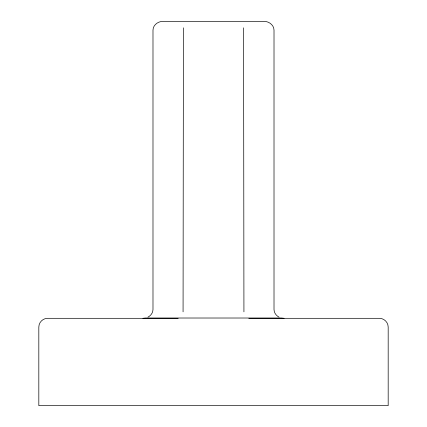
<?xml version="1.0" encoding="UTF-8"?>
<svg xmlns="http://www.w3.org/2000/svg" width="427" height="427" viewBox="0 0 427 427"><rect width="100%" height="100%" fill="white"/><g stroke="black" fill="none" stroke-linecap="round" stroke-linejoin="round"><path stroke-width="0.64" d="M183.418 27.824L183.071 311.838M147.945 317.138C150.784 315.681 152.925 312.836 152.989 309.575L152.989 30.082C153.069 24.905 158.187 21.286 163.071 21.35L263.929 21.35C268.813 21.286 273.931 24.905 274.011 30.082L274.011 309.575C274.075 312.836 276.216 315.681 279.055 317.138M142.901 318.307L145.511 318.014L281.489 318.014L284.099 318.307M178.203 318.307L47.562 318.307C42.887 318.28 38.788 322.364 38.82 327.045L38.82 405.65L388.18 405.65L388.18 327.045C388.212 322.364 384.113 318.28 379.438 318.307L248.797 318.307M243.582 27.824L243.929 311.838"/></g></svg>
